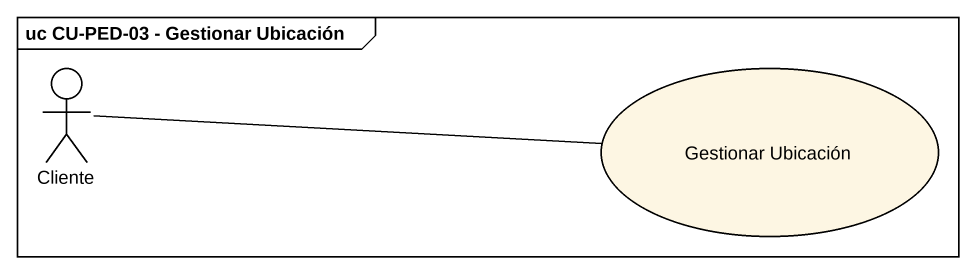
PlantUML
@startuml
mainframe uc CU-PED-03 - Gestionar Ubicación
actor Cliente
usecase "Gestionar Ubicación" as Gestionar_Ubicación
Cliente -right- Gestionar_Ubicación
@enduml
